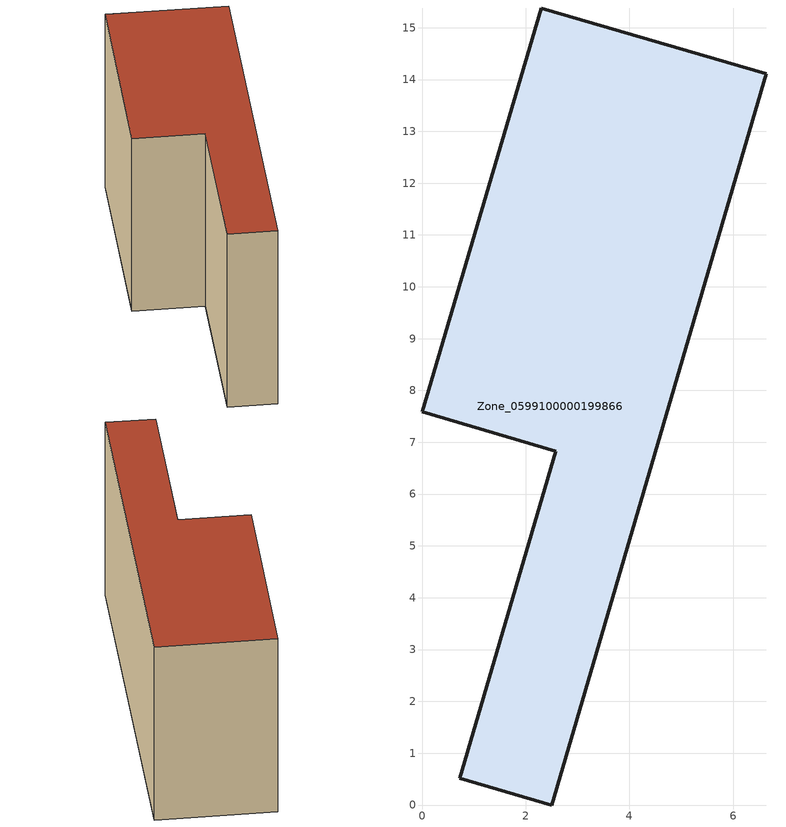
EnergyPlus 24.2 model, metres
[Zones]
Zone_0599100000199866
 floor ground (C_G): 2.58,6.83 0,7.59 2.3,15.38 6.64,14.11 2.5,0 0.72,0.52 z0
 wall outside (C_F): 6.64,14.11 2.3,15.38 0,7.59 2.58,6.83 0.72,0.52 2.5,0 6.64,14.11 z0:7.54
 roof outside (C_R): 2.5,0 6.64,14.11 2.3,15.38 0,7.59 2.58,6.83 0.72,0.52 z7.54
[BUILDING]
Pand.0599100000199866: North Axis=0; Terrain=City; Loads Convergence Tolerance Value=0.04; Temperature Convergence Tolerance Value=0.4; Solar Distribution=FullExterior; Maximum Number of Warmup Days=25; Minimum Number of Warmup Days=1
[Site:Location]
Rotterdam.The.Hague.AP_ZH_NLD Design_Conditions: Latitude=51.96; Longitude=4.45; Time Zone=1; Elevation=-4.5
[SITE:GROUNDTEMPERATURE:BUILDINGSURFACE]
18, 18, 18, 18, 18, 18, 18, 18, 18, 18, 18, 18
[MATERIAL] Thermal Absorptance=0.9; Solar Absorptance=0.7; Visible Absorptance=0.7
Name | Roughness | Thickness | Conductivity | Density | Specific Heat
G.TI.1946 | MediumSmooth | 0.15 | 1 | 540 | 1210
F.TI.1946 | Rough | 0.3 | 0.857143 | 1920 | 840
R.TI.1946 | MediumRough | 0.2 | 0.1 | 1500 | 1000
[CONSTRUCTION]
C_G: G.TI.1946
C_F: F.TI.1946
C_R: R.TI.1946
[ZONE]
Zone_0599100000199866: Type=1; Multiplier=1; Ceiling Height=Autocalculate; Volume=Autocalculate; Floor Area=autocalculate; Part of Total Floor Area=Yes
[ZONEINFILTRATION:DESIGNFLOWRATE]
Infil_Zone_0599100000199866: Zone or ZoneList or Space or SpaceList=Zone_0599100000199866; Schedule=AlwaysOn; Design Flow Rate Calculation Method=Flow/Area; Flow Rate per Floor Area=0.003; Constant Term Coefficient=1; Temperature Term Coefficient=0; Velocity Term Coefficient=0; Velocity Squared Term Coefficient=0
[HVACTEMPLATE:ZONE:IDEALLOADSAIRSYSTEM]
Zone_0599100000199866: Maximum Heating Supply Air Temperature=50; Minimum Cooling Supply Air Temperature=13; Maximum Heating Supply Air Humidity Ratio=0.0156; Minimum Cooling Supply Air Humidity Ratio=0.0077; Heating Limit=NoLimit; Cooling Limit=NoLimit; Dehumidification Control Type=ConstantSensibleHeatRatio; Cooling Sensible Heat Ratio=0.7; Dehumidification Setpoint=60; Humidification Control Type=None; Humidification Setpoint=30; Outdoor Air Method=None; Outdoor Air Flow Rate per Person=0.00944; Outdoor Air Flow Rate per Zone Floor Area=0; Outdoor Air Flow Rate per Zone=0; Demand Controlled Ventilation Type=None; Outdoor Air Economizer Type=NoEconomizer; Heat Recovery Type=None; Sensible Heat Recovery Effectiveness=0.7; Latent Heat Recovery Effectiveness=0.65
[ZONECONTROL:THERMOSTAT]
ThermostatControl_Zone_0599100000199866: Zone or ZoneList=Zone_0599100000199866; Control Type Schedule=DualSetpointControlType; Control 1=Thermostat_Zone_0599100000199866; Temperature Difference Between Cutout And Setpoint=0
[THERMOSTATSETPOINT:DUALSETPOINT]
Thermostat_Zone_0599100000199866: Heating Setpoint Temperature Schedule=HeatingSetpoint_Zone_0599100000199866; Cooling Setpoint Temperature Schedule=CoolingSetpoint_Zone_0599100000199866
[SCHEDULE:COMPACT]
HeatingSetpoint_Zone_0599100000199866: Through: 12/31, For: AllDays, Until: 24:00, 21
CoolingSetpoint_Zone_0599100000199866: Through: 12/31, For: AllDays, Until: 24:00, 24
DualSetpointControlType: Through: 12/31, For: AllDays, Until: 24:00, 4
AlwaysOn: Through: 12/31, For: AllDays, Until: 24:00, 1
